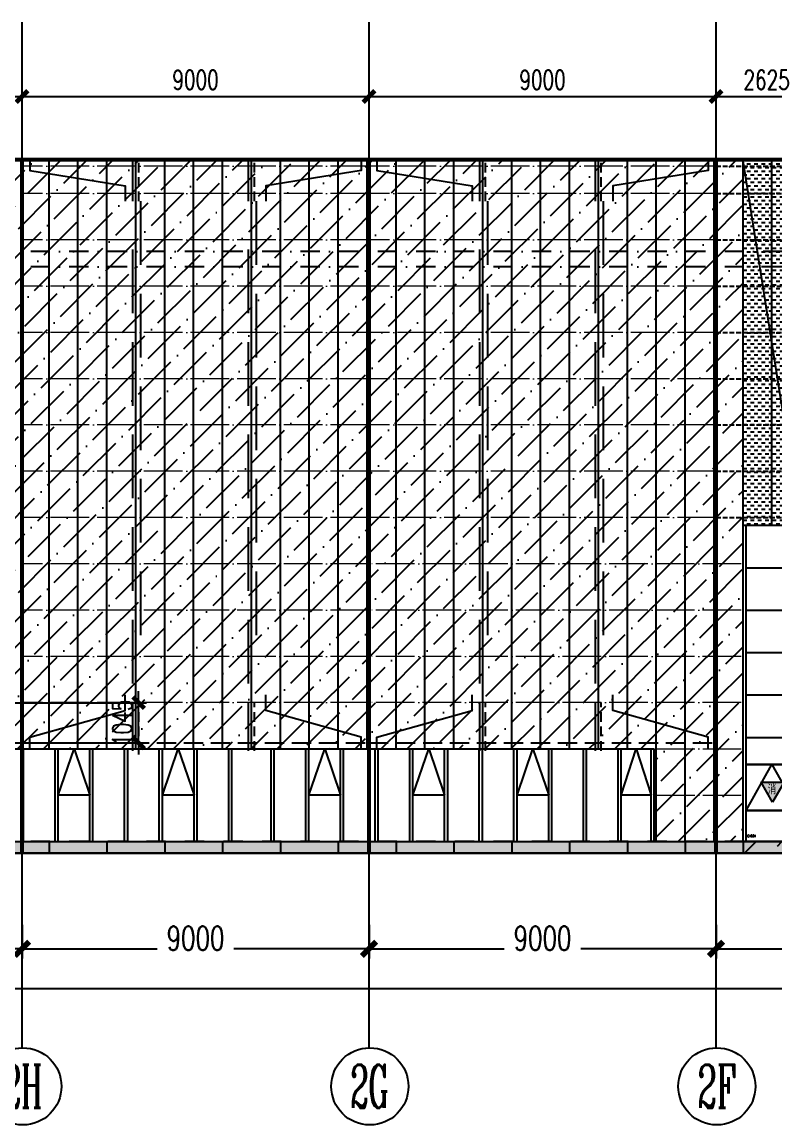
# Model space of a CAD drawing. Extents: x -2072575 to 87763, y -155913 to 742026.
# Drawn here: x -974400 to -954871, y 499738 to 528335 of the extents above; entities that cross this region are included whole.
import ezdxf
from ezdxf.enums import TextEntityAlignment as Align

# ---------------------------------------------------------------- set-up
doc = ezdxf.new("R2010")
doc.units = 0
doc.header["$LTSCALE"] = 1000
for name, pattern in [('20剖面图$0$DASH', [0.35, 0.25, -0.1]), ('CENTER', [2, 1.25, -0.25, 0.25, -0.25]), ('DASHDOT', [1, 0.5, -0.25, 0, -0.25]), ('DASHED', [0.75, 0.5, -0.25]), ('DOT', [0.25, 0, -0.25]), ('DOTE', [2.42, 2, -0.2, 0.02, -0.2]), ('HIDDEN2', [0.1875, 0.125, -0.0625])]:
    doc.linetypes.add(name, pattern=pattern)
doc.layers.get('Defpoints').update_dxf_attribs({"color": 210})
for name, color, linetype in [('!ZN1-填充-8', 8, 'Continuous'), ('!ZN1-文字-7', 7, 'Continuous'), ('!ZN1-标注-173', 173, 'Continuous'), ('!ZN3-玻璃幕墙-4', 4, 'Continuous'), ('!ZN4-辅助材料-1', 1, 'Continuous'), ('12圆钢+30钢套管撑杆', 3, 'Continuous'), ('12圆钢斜拉条', 30, 'Continuous'), ('12圆钢直拉条', 22, 'Continuous'), ('250×150×4.5×8 H型钢', 3, 'HIDDEN2'), ('3符号', 3, 'Continuous'), ('3铝板幕墙', 3, 'Continuous'), ('4玻璃幕墙', 4, 'Continuous'), ('60x60x5钢方管', 6, '20剖面图$0$DASH'), ('A-LIN-V', 9, 'Continuous'), ('A-云线', 50, 'Continuous'), ('A-门窗表显示尺寸', 160, 'Continuous'), ('AS-WALL', 40, 'Continuous'), ('DIM', 173, 'Continuous'), ('DOT', 8, 'DOT'), ('DOTE', 1, 'CENTER'), ('IE-填充-JYZS', 7, 'Continuous'), ('压型钢板', 23, 'Continuous')]:
    doc.layers.add(name, color=color, linetype=linetype)
doc.layers.add('冷弯薄壁C型钢 250x75x20x3.0', color=51, linetype='DOTE', lineweight=0)
doc.layers.add('梁', color=4, linetype='Continuous', lineweight=18)
doc.styles.add('_TCH_AXIS', font='COMPLEX', dxfattribs={"bigfont": 'GBCBIG'})
doc.styles.add('A-STANDARD', font='SIMPLEX', dxfattribs={"bigfont": 'GBCBIG'})
doc.styles.add('DHTEXT-1', font='romans.shx', dxfattribs={"width": 0.7, "bigfont": 'chinese.shx'})
doc.styles.add('样式 1', font='romans.shx', dxfattribs={"width": 0.7, "bigfont": 'chinese.shx'})
doc.dimstyles.new('ZN200', dxfattribs={"dimscale": 200, "dimtxt": 2.5, "dimasz": 1.5, "dimexe": 1, "dimexo": 2, "dimgap": 0.9, "dimtad": 1, "dimdec": 0, "dimdsep": 46, "dimtxsty": 'DHTEXT-1', "dimblk": 'ARCHTICK', "dimcen": 2.5, "dimclrd": 173, "dimclre": 173, "dimclrt": 7, "dimazin": 2, "dimtfac": 1, "dimtdec": 0, "dimtix": 1, "dimtmove": 2, "dimatfit": 3, "dimfxl": 0, "dimtolj": 1, "dimtzin": 0, "dimarcsym": 0})
doc.dimstyles.new('ZN250', dxfattribs={"dimscale": 250, "dimtxt": 2.5, "dimasz": 1.5, "dimexe": 1, "dimexo": 2, "dimgap": 0.9, "dimtad": 1, "dimdec": 0, "dimdsep": 46, "dimtxsty": 'DHTEXT-1', "dimblk": 'ARCHTICK', "dimcen": 2.5, "dimclrd": 173, "dimclre": 173, "dimclrt": 7, "dimazin": 2, "dimtfac": 1, "dimtdec": 0, "dimtix": 1, "dimtmove": 2, "dimatfit": 3, "dimfxl": 0, "dimarcsym": 0})
pattern_1 = [(45, (1082178.47, -507087.46), (252.5697, 926.08891), [1190.625, -238.125, 0, -238.125])]

# ---------------------------------------------------------------- blocks, each defined once
blk = doc.blocks.new('*U215')
at = {"layer": '!ZN3-玻璃幕墙-4', "color": 7, "ltscale": 10}
blk.add_lwpolyline([(0, 0), (670, 1200), (1340, 0)], dxfattribs=at)
blk = doc.blocks.new('消防救援口标识')
blk.add_wipeout([(0, 0), (-150, 260), (150, 260)]).dxf.layer = '!ZN1-标注-173'
at = {"layer": '!ZN1-填充-8'}
h = blk.add_hatch(color=252, dxfattribs=at)
h.dxf.hatch_style = 1
h.paths.add_polyline_path([(0, 0), (-150, 260), (150, 260)])
at = {"layer": '!ZN1-标注-173'}
blk.add_lwpolyline([(0, 0), (-150, 260), (150, 260)], close=True, dxfattribs=at)
at = {"layer": '!ZN1-文字-7', "ltscale": 1.5, "style": '样式 1', "width": 0.7}
blk.add_text('消', height=120, dxfattribs=at).set_placement((-62, 164), align=Align.MIDDLE_LEFT)
blk = doc.blocks.new('20250905093159')
at = {"layer": '!ZN1-填充-8'}
h = blk.add_hatch(dxfattribs=at)
h.set_pattern_fill('ANSI36', color=252, scale=300, style=0)
h.set_pattern_definition(pattern_1)
h.paths.add_polyline_path([(86500, 0), (88800, 0), (88800, 2400), (109700, 2400), (109700, 0), (86450, 0), (86500, 0), (112000, 0), (112000, 17650), (86500, 17650)])
h = blk.add_hatch(dxfattribs=at)
h.set_pattern_fill('ANSI36', color=252, scale=300, style=0)
h.set_pattern_definition(pattern_1)
h.paths.add_polyline_path([(113500, 17650), (139000, 17650), (139000, 0), (136300, 0), (136300, 5000), (131300, 5000), (131300, 0), (130401, 0), (113491, 0), (111971, -300), (112000, 0), (113500, 0), (129000, 0), (129000, 2400), (115800, 2400), (115800, 0), (113500, 0)])
h = blk.add_hatch(dxfattribs=at)
h.set_pattern_fill('DOTS', color=252, scale=100, style=0)
h.set_pattern_definition([(0, (1067699.68, -507087.46), (79.375, 158.75), [0, -158.75])])
h.paths.add_polyline_path([(86500, 0), (131300, 0), (131300, -300), (86500, -300)])
at = {"layer": 'IE-填充-JYZS', "ltscale": 10}
h = blk.add_hatch(dxfattribs=at)
h.set_pattern_fill('DASH', color=252, scale=100)
h.set_pattern_definition([(0, (1082178.47, -507087.465), (95.25, 95.25), [95.25, -95.25])])
h.paths.add_polyline_path([(112000, 8200), (113500, 8200), (113500, 17650), (112000, 17650)])
at = {"layer": '!ZN3-玻璃幕墙-4', "color": 252, "ltscale": 10}
for points in [[(94240, 1200), (94650, 2400), (95060, 1200)], [(96940, 1200), (97350, 2400), (97760, 1200)], [(100740, 1200), (101150, 2400), (101560, 1200)], [(103440, 1200), (103850, 2400), (104260, 1200)], [(106140, 1200), (106550, 2400), (106960, 1200)], [(108840, 1200), (109230, 2400), (109620, 1200)]]:
    blk.add_lwpolyline(points, dxfattribs=at)
at = {"layer": '3铝板幕墙', "color": 252, "ltscale": 1000}
for p, q in [((94000, 0), (94000, -300)), ((95500, 0), (95500, -300)), ((97000, 0), (97000, -300)), ((98500, 0), (98500, -300)), ((100000, 0), (100000, -300)), ((101500, 0), (101500, -300)), ((103000, 0), (103000, -300)), ((104500, 0), (104500, -300)), ((106000, 0), (106000, -300)), ((107500, 0), (107500, -300)), ((109000, 0), (109000, -300)), ((110500, 0), (110500, -300)), ((112000, 0), (112000, -300))]:
    blk.add_line(p, q, dxfattribs=at)
blk.add_lwpolyline([(86500, 0), (131300, 0), (131300, -300), (86500, -300)], close=True, dxfattribs=at)
at = {"layer": '4玻璃幕墙', "color": 252, "ltscale": 1.5}
for p, q in [((112000, 0), (112000, 8200)), ((112000, 8200), (113500, 8200)), ((112080, 0), (112080, 8200)), ((112080, 7100), (113420, 7100)), ((112080, 6000), (113420, 6000)), ((112080, 4900), (113420, 4900)), ((112080, 3800), (113420, 3800)), ((112080, 2700), (113420, 2700)), ((88800, 2400), (109700, 2400)), ((93340, 0), (93340, 2400)), ((94160, 0), (94160, 2400)), ((94240, 0), (94240, 2400)), ((95060, 0), (95060, 2400)), ((95140, 0), (95140, 2400)), ((95960, 0), (95960, 2400)), ((96040, 0), (96040, 2400)), ((96860, 0), (96860, 2400)), ((96940, 0), (96940, 2400)), ((97760, 0), (97760, 2400)), ((97840, 0), (97840, 2400)), ((98660, 0), (98660, 2400)), ((98740, 0), (98740, 2400)), ((99760, 0), (99760, 2400)), ((99840, 0), (99840, 2400)), ((100660, 0), (100660, 2400)), ((100740, 0), (100740, 2400)), ((101560, 0), (101560, 2400)), ((101640, 0), (101640, 2400)), ((102460, 0), (102460, 2400)), ((102540, 0), (102540, 2400)), ((103360, 0), (103360, 2400)), ((103440, 0), (103440, 2400)), ((104260, 0), (104260, 2400)), ((104340, 0), (104340, 2400)), ((105160, 0), (105160, 2400)), ((105240, 0), (105240, 2400)), ((106060, 0), (106060, 2400)), ((106140, 0), (106140, 2400)), ((106960, 0), (106960, 2400)), ((107040, 0), (107040, 2400)), ((107860, 0), (107860, 2400)), ((107940, 0), (107940, 2400)), ((108760, 0), (108760, 2400)), ((108840, 0), (108840, 2400)), ((109620, 0), (109620, 2400)), ((109700, 0), (109700, 2400)), ((112080, 2000), (113420, 2000)), ((95060, 1200), (94240, 1200)), ((97760, 1200), (96940, 1200)), ((101560, 1200), (100740, 1200)), ((104260, 1200), (103440, 1200)), ((106960, 1200), (106140, 1200)), ((109620, 1200), (108840, 1200)), ((112080, 800), (113420, 800)), ((88800, 0), (109700, 0)), ((113500, 0), (112000, 0))]:
    blk.add_line(p, q, dxfattribs=at)
at = {"layer": '4玻璃幕墙', "ltscale": 1.5}
for p, q in [((113420, 2000), (112080, 2000)), ((113420, 2000), (112080, 2000)), ((113420, 2000), (112080, 2000)), ((113420, 2000), (112080, 2000)), ((113420, 800), (112080, 800)), ((113420, 800), (112080, 800)), ((113420, 800), (112080, 800)), ((113420, 800), (112080, 800))]:
    blk.add_line(p, q, dxfattribs=at)
at = {"layer": 'A-LIN-V', "color": 252}
for p, q in [((157100, 17700), (-900, 17700)), ((157100, 17650), (-900, 17650)), ((112000, 8200), (112000, 17650)), ((113500, 0), (112000, 0))]:
    blk.add_line(p, q, dxfattribs=at)
at = {"layer": 'AS-WALL', "color": 252}
blk.add_lwpolyline([(113500, 8200), (113500, 8200), (112000, 17650)], dxfattribs=at)
at = {"layer": '压型钢板', "color": 252, "ltscale": 10}
for p, q in [((94000, 2400), (94000, 17700)), ((94750, 2400), (94750, 17700)), ((95500, 2400), (95500, 17700)), ((96250, 2400), (96250, 17700)), ((97000, 2400), (97000, 17700)), ((97750, 2400), (97750, 17700)), ((98500, 2400), (98500, 17700)), ((99250, 2400), (99250, 17700)), ((100000, 2400), (100000, 17700)), ((100750, 2400), (100750, 17700)), ((101500, 2400), (101500, 17700)), ((102250, 2400), (102250, 17700)), ((103000, 2400), (103000, 17700)), ((103750, 2400), (103750, 17700)), ((104500, 2400), (104500, 17700)), ((105250, 2400), (105250, 17700)), ((106000, 2400), (106000, 17700)), ((106750, 2400), (106750, 17700)), ((107500, 2400), (107500, 17700)), ((108250, 2400), (108250, 17700)), ((109000, 2400), (109000, 17700)), ((109750, 0), (109750, 17700)), ((110500, 0), (110500, 17700)), ((111250, 0), (111250, 17700)), ((112000, 0), (112000, 17700)), ((112750, 8200), (112750, 17700))]:
    blk.add_line(p, q, dxfattribs=at)
at = {"layer": '!ZN3-玻璃幕墙-4', "color": 252, "ltscale": 500}
blk.add_blockref('*U215', (112080, 800), dxfattribs=at)
at = {"layer": 'A-门窗表显示尺寸', "color": 3, "style": 'A-STANDARD', "width": 0.705882}
blk.add_text('C1584', height=59.5, dxfattribs=at).set_placement((112110, 113))
blk.add_text('C1584', height=59.5, dxfattribs=at).set_placement((112110, 113))
blk.add_text('C1584', height=59.5, dxfattribs=at).set_placement((112110, 113))
blk.add_text('C1584', height=59.5, dxfattribs=at).set_placement((112110, 113))
at = {"layer": '!ZN4-辅助材料-1', "xscale": 2, "yscale": 2, "zscale": 2}
blk.add_blockref('消防救援口标识', (112767, 1018), dxfattribs=at)
at = {"layer": '!ZN3-玻璃幕墙-4', "color": 252, "ltscale": 500}
blk.add_blockref('*U215', (112080, 800), dxfattribs=at)
at = {"layer": '!ZN4-辅助材料-1', "xscale": 2, "yscale": 2, "zscale": 2}
blk.add_blockref('消防救援口标识', (112767, 1018), dxfattribs=at)
at = {"layer": '!ZN3-玻璃幕墙-4', "color": 252, "ltscale": 10}
blk.add_lwpolyline([(112080, 800), (112750, 2000), (113420, 800)], dxfattribs=at)
at = {"layer": '!ZN4-辅助材料-1', "xscale": 2, "yscale": 2, "zscale": 2}
blk.add_blockref('消防救援口标识', (112767, 1018), dxfattribs=at)
blk.add_blockref('消防救援口标识', (112767, 1018), dxfattribs=at)
blk = doc.blocks.new('_ArchTick')
at = {"color": 0, "linetype": 'ByBlock', "const_width": 0.4}
blk.add_lwpolyline([(-0.5, -0.5), (0.5, 0.5)], dxfattribs=at)
blk = doc.blocks.new('*D1794')
at = {"layer": 'Defpoints', "color": 0, "ltscale": 2500, "transparency": 16777216}
for p in [(-900, -1657), (157100, -1657), (157100, -3824)]:
    blk.add_point(p, dxfattribs=at)
at = {"layer": 'DIM', "color": 173, "linetype": 'ByBlock', "lineweight": -2, "ltscale": 2500, "transparency": 16777216}
for p, q in [((-900, -2157), (-900, -4074)), ((157100, -2157), (157100, -4074)), ((-900, -3824), (76719, -3824)), ((157100, -3824), (79481, -3824))]:
    blk.add_line(p, q, dxfattribs=at)
at = {"layer": 'DIM', "color": 173, "lineweight": -2, "ltscale": 2500, "transparency": 16777216, "xscale": 375, "yscale": 375, "zscale": 375, "rotation": 180}
blk.add_blockref('_ArchTick', (-900, -3824), dxfattribs=at)
at = {"layer": 'DIM', "color": 173, "lineweight": -2, "ltscale": 2500, "transparency": 16777216, "xscale": 375, "yscale": 375, "zscale": 375}
blk.add_blockref('_ArchTick', (157100, -3824), dxfattribs=at)
at = {"layer": 'DIM', "color": 7, "ltscale": 2500, "transparency": 16777216, "insert": (78100, -3549), "char_height": 625, "attachment_point": 5, "style": 'DHTEXT-1'}
blk.add_mtext('158000', dxfattribs=at)
blk = doc.blocks.new('*D1810')
at = {"layer": 'Defpoints', "color": 0, "ltscale": 2500, "transparency": 16777216}
for p in [(84300, -1657), (93300, -1657), (93300, -2784)]:
    blk.add_point(p, dxfattribs=at)
at = {"layer": 'DIM', "color": 173, "linetype": 'ByBlock', "lineweight": -2, "ltscale": 2500, "transparency": 16777216}
for p, q in [((84300, -2157), (84300, -3034)), ((93300, -2157), (93300, -3034)), ((84300, -2784), (87804, -2784)), ((93300, -2784), (89796, -2784))]:
    blk.add_line(p, q, dxfattribs=at)
at = {"layer": 'DIM', "color": 173, "lineweight": -2, "ltscale": 2500, "transparency": 16777216, "xscale": 375, "yscale": 375, "zscale": 375, "rotation": 180}
blk.add_blockref('_ArchTick', (84300, -2784), dxfattribs=at)
at = {"layer": 'DIM', "color": 173, "lineweight": -2, "ltscale": 2500, "transparency": 16777216, "xscale": 375, "yscale": 375, "zscale": 375}
blk.add_blockref('_ArchTick', (93300, -2784), dxfattribs=at)
at = {"layer": 'DIM', "color": 7, "ltscale": 2500, "transparency": 16777216, "insert": (88800, -2509), "char_height": 625, "attachment_point": 5, "style": 'DHTEXT-1'}
blk.add_mtext('9000', dxfattribs=at)
blk = doc.blocks.new('*D1811')
at = {"layer": 'Defpoints', "color": 0, "ltscale": 2500, "transparency": 16777216}
for p in [(93300, -1657), (102300, -1657), (102300, -2784)]:
    blk.add_point(p, dxfattribs=at)
at = {"layer": 'DIM', "color": 173, "linetype": 'ByBlock', "lineweight": -2, "ltscale": 2500, "transparency": 16777216}
for p, q in [((93300, -2157), (93300, -3034)), ((102300, -2157), (102300, -3034)), ((93300, -2784), (96804, -2784)), ((102300, -2784), (98796, -2784))]:
    blk.add_line(p, q, dxfattribs=at)
at = {"layer": 'DIM', "color": 173, "lineweight": -2, "ltscale": 2500, "transparency": 16777216, "xscale": 375, "yscale": 375, "zscale": 375, "rotation": 180}
blk.add_blockref('_ArchTick', (93300, -2784), dxfattribs=at)
at = {"layer": 'DIM', "color": 173, "lineweight": -2, "ltscale": 2500, "transparency": 16777216, "xscale": 375, "yscale": 375, "zscale": 375}
blk.add_blockref('_ArchTick', (102300, -2784), dxfattribs=at)
at = {"layer": 'DIM', "color": 7, "ltscale": 2500, "transparency": 16777216, "insert": (97800, -2509), "char_height": 625, "attachment_point": 5, "style": 'DHTEXT-1'}
blk.add_mtext('9000', dxfattribs=at)
blk = doc.blocks.new('*D1812')
at = {"layer": 'Defpoints', "color": 0, "ltscale": 2500, "transparency": 16777216}
for p in [(102300, -1657), (111300, -1657), (111300, -2784)]:
    blk.add_point(p, dxfattribs=at)
at = {"layer": 'DIM', "color": 173, "linetype": 'ByBlock', "lineweight": -2, "ltscale": 2500, "transparency": 16777216}
for p, q in [((102300, -2157), (102300, -3034)), ((111300, -2157), (111300, -3034)), ((102300, -2784), (105804, -2784)), ((111300, -2784), (107796, -2784))]:
    blk.add_line(p, q, dxfattribs=at)
at = {"layer": 'DIM', "color": 173, "lineweight": -2, "ltscale": 2500, "transparency": 16777216, "xscale": 375, "yscale": 375, "zscale": 375, "rotation": 180}
blk.add_blockref('_ArchTick', (102300, -2784), dxfattribs=at)
at = {"layer": 'DIM', "color": 173, "lineweight": -2, "ltscale": 2500, "transparency": 16777216, "xscale": 375, "yscale": 375, "zscale": 375}
blk.add_blockref('_ArchTick', (111300, -2784), dxfattribs=at)
at = {"layer": 'DIM', "color": 7, "ltscale": 2500, "transparency": 16777216, "insert": (106800, -2509), "char_height": 625, "attachment_point": 5, "style": 'DHTEXT-1'}
blk.add_mtext('9000', dxfattribs=at)
blk = doc.blocks.new('*D1813')
at = {"layer": 'Defpoints', "color": 0, "ltscale": 2500, "transparency": 16777216}
for p in [(111300, -1657), (120300, -1657), (120300, -2784)]:
    blk.add_point(p, dxfattribs=at)
at = {"layer": 'DIM', "color": 173, "linetype": 'ByBlock', "lineweight": -2, "ltscale": 2500, "transparency": 16777216}
for p, q in [((111300, -2157), (111300, -3034)), ((120300, -2157), (120300, -3034)), ((111300, -2784), (114804, -2784)), ((120300, -2784), (116796, -2784))]:
    blk.add_line(p, q, dxfattribs=at)
at = {"layer": 'DIM', "color": 173, "lineweight": -2, "ltscale": 2500, "transparency": 16777216, "xscale": 375, "yscale": 375, "zscale": 375, "rotation": 180}
blk.add_blockref('_ArchTick', (111300, -2784), dxfattribs=at)
at = {"layer": 'DIM', "color": 173, "lineweight": -2, "ltscale": 2500, "transparency": 16777216, "xscale": 375, "yscale": 375, "zscale": 375}
blk.add_blockref('_ArchTick', (120300, -2784), dxfattribs=at)
at = {"layer": 'DIM', "color": 7, "ltscale": 2500, "transparency": 16777216, "insert": (115800, -2509), "char_height": 625, "attachment_point": 5, "style": 'DHTEXT-1'}
blk.add_mtext('9000', dxfattribs=at)
blk = doc.blocks.new('卓越-轴号')
blk.add_circle((0, 0), 4)
at = {"color": 0, "style": '_TCH_AXIS', "width": 1.041667, "flags": 8}
blk.add_attdef('A', text='', height=4.48, dxfattribs=at).set_placement((-2, -2.24), (2, -2.24), align=Align.FIT)
blk = doc.blocks.new('*D3545')
at = {"layer": 'Defpoints', "color": 0, "ltscale": 10, "transparency": 16777216}
for p in [(-953775, 526405), (-956400, 524787), (-953775, 524787)]:
    blk.add_point(p, dxfattribs=at)
at = {"layer": 'DIM', "color": 173, "linetype": 'ByBlock', "lineweight": -2, "ltscale": 10, "transparency": 16777216}
for p, q in [((-956400, 525187), (-956400, 526605)), ((-953775, 525187), (-953775, 526605)), ((-956400, 526405), (-953775, 526405))]:
    blk.add_line(p, q, dxfattribs=at)
at = {"layer": 'DIM', "color": 173, "lineweight": -2, "ltscale": 10, "transparency": 16777216, "xscale": 300, "yscale": 300, "zscale": 300, "rotation": 180}
blk.add_blockref('_ArchTick', (-956400, 526405), dxfattribs=at)
at = {"layer": 'DIM', "color": 173, "lineweight": -2, "ltscale": 10, "transparency": 16777216, "xscale": 300, "yscale": 300, "zscale": 300}
blk.add_blockref('_ArchTick', (-953775, 526405), dxfattribs=at)
at = {"layer": 'DIM', "color": 7, "ltscale": 10, "transparency": 16777216, "insert": (-955087, 526835), "char_height": 500, "attachment_point": 5, "style": 'DHTEXT-1'}
blk.add_mtext('\\A1;2625', dxfattribs=at)
blk = doc.blocks.new('*D3546')
at = {"layer": 'Defpoints', "color": 0, "ltscale": 10, "transparency": 16777216}
for p in [(-956400, 526405), (-965400, 524787), (-956400, 524787)]:
    blk.add_point(p, dxfattribs=at)
at = {"layer": 'DIM', "color": 173, "linetype": 'ByBlock', "lineweight": -2, "ltscale": 10, "transparency": 16777216}
for p, q in [((-965400, 525187), (-965400, 526605)), ((-956400, 525187), (-956400, 526605)), ((-965400, 526405), (-956400, 526405))]:
    blk.add_line(p, q, dxfattribs=at)
at = {"layer": 'DIM', "color": 173, "lineweight": -2, "ltscale": 10, "transparency": 16777216, "xscale": 300, "yscale": 300, "zscale": 300, "rotation": 180}
blk.add_blockref('_ArchTick', (-965400, 526405), dxfattribs=at)
at = {"layer": 'DIM', "color": 173, "lineweight": -2, "ltscale": 10, "transparency": 16777216, "xscale": 300, "yscale": 300, "zscale": 300}
blk.add_blockref('_ArchTick', (-956400, 526405), dxfattribs=at)
at = {"layer": 'DIM', "color": 7, "ltscale": 10, "transparency": 16777216, "insert": (-960900, 526835), "char_height": 500, "attachment_point": 5, "style": 'DHTEXT-1'}
blk.add_mtext('\\A1;9000', dxfattribs=at)
blk = doc.blocks.new('*D3547')
at = {"layer": 'Defpoints', "color": 0, "ltscale": 10, "transparency": 16777216}
for p in [(-965400, 526405), (-974400, 524787), (-965400, 524787)]:
    blk.add_point(p, dxfattribs=at)
at = {"layer": 'DIM', "color": 173, "linetype": 'ByBlock', "lineweight": -2, "ltscale": 10, "transparency": 16777216}
for p, q in [((-974400, 525187), (-974400, 526605)), ((-965400, 525187), (-965400, 526605)), ((-974400, 526405), (-965400, 526405))]:
    blk.add_line(p, q, dxfattribs=at)
at = {"layer": 'DIM', "color": 173, "lineweight": -2, "ltscale": 10, "transparency": 16777216, "xscale": 300, "yscale": 300, "zscale": 300, "rotation": 180}
blk.add_blockref('_ArchTick', (-974400, 526405), dxfattribs=at)
at = {"layer": 'DIM', "color": 173, "lineweight": -2, "ltscale": 10, "transparency": 16777216, "xscale": 300, "yscale": 300, "zscale": 300}
blk.add_blockref('_ArchTick', (-965400, 526405), dxfattribs=at)
at = {"layer": 'DIM', "color": 7, "ltscale": 10, "transparency": 16777216, "insert": (-969900, 526835), "char_height": 500, "attachment_point": 5, "style": 'DHTEXT-1'}
blk.add_mtext('\\A1;9000', dxfattribs=at)
blk = doc.blocks.new('*D3548')
at = {"layer": 'Defpoints', "color": 0, "ltscale": 10, "transparency": 16777216}
for p in [(-974400, 526405), (-980775, 524787), (-974400, 524787)]:
    blk.add_point(p, dxfattribs=at)
at = {"layer": 'DIM', "color": 173, "linetype": 'ByBlock', "lineweight": -2, "ltscale": 10, "transparency": 16777216}
for p, q in [((-980775, 525187), (-980775, 526605)), ((-974400, 525187), (-974400, 526605)), ((-980775, 526405), (-974400, 526405))]:
    blk.add_line(p, q, dxfattribs=at)
at = {"layer": 'DIM', "color": 173, "lineweight": -2, "ltscale": 10, "transparency": 16777216, "xscale": 300, "yscale": 300, "zscale": 300, "rotation": 180}
blk.add_blockref('_ArchTick', (-980775, 526405), dxfattribs=at)
at = {"layer": 'DIM', "color": 173, "lineweight": -2, "ltscale": 10, "transparency": 16777216, "xscale": 300, "yscale": 300, "zscale": 300}
blk.add_blockref('_ArchTick', (-974400, 526405), dxfattribs=at)
at = {"layer": 'DIM', "color": 7, "ltscale": 10, "transparency": 16777216, "insert": (-977587, 526835), "char_height": 500, "attachment_point": 5, "style": 'DHTEXT-1'}
blk.add_mtext('\\A1;6375', dxfattribs=at)
blk = doc.blocks.new('*D3576')
at = {"layer": 'Defpoints', "color": 0, "ltscale": 10, "transparency": 16777216}
for p in [(-977587, 510687), (-971375, 510687), (-977587, 509642)]:
    blk.add_point(p, dxfattribs=at)
at = {"layer": 'DIM', "color": 173, "linetype": 'ByBlock', "lineweight": -2, "ltscale": 10, "transparency": 16777216}
for p, q in [((-971375, 510687), (-971375, 510987)), ((-977187, 510687), (-971175, 510687)), ((-971375, 509642), (-971375, 510687)), ((-977187, 509642), (-971175, 509642)), ((-971375, 509642), (-971375, 509342))]:
    blk.add_line(p, q, dxfattribs=at)
at = {"layer": 'DIM', "color": 173, "lineweight": -2, "ltscale": 10, "transparency": 16777216, "xscale": 300, "yscale": 300, "zscale": 300}
for p, rotation in [((-971375, 510687), 270), ((-971375, 509642), 90)]:
    blk.add_blockref('_ArchTick', p, dxfattribs=dict(at, rotation=rotation))
at = {"layer": 'DIM', "color": 7, "ltscale": 10, "transparency": 16777216, "insert": (-971805, 510165), "char_height": 500, "attachment_point": 5, "rotation": 90, "style": 'DHTEXT-1'}
blk.add_mtext('\\A1;1045', dxfattribs=at)
blk = doc.blocks.new('20250821140123')
at = {"layer": 'DOT', "linetype": 'DASHDOT'}
for p, q in [((163030.7, 17700), (-7959.1, 17700)), ((163030.7, 15300), (-7959.1, 15300)), ((163030.7, 14900), (-7959.1, 14900)), ((163030.7, 0), (-7959.1, 0))]:
    blk.add_line(p, q, dxfattribs=at)
at = {"layer": 'DOTE', "ltscale": 250}
for p, q in [((93300, -5350), (93300, 21247.6)), ((102300, -5350), (102300, 21247.6)), ((111300, -5350), (111300, 21247.6))]:
    blk.add_line(p, q, dxfattribs=at)
at = {"layer": '3符号', "color": 7}
ref = blk.add_blockref('卓越-轴号', (93321.1, -6349.8), dxfattribs=dict(at, xscale=250, yscale=250, zscale=250))
ref.add_attrib('A', '2H', dxfattribs={"layer": '0', "color": 0, "height": 1120, "style": '_TCH_AXIS', "width": 0.46875}).set_placement((92821.1, -6909.8), (93821.1, -6909.8), align=Align.FIT)
ref = blk.add_blockref('卓越-轴号', (102321.1, -6349.8), dxfattribs=dict(at, xscale=250, yscale=250, zscale=250))
ref.add_attrib('A', '2G', dxfattribs={"layer": '0', "color": 0, "height": 1120, "style": '_TCH_AXIS', "width": 0.493421}).set_placement((101821.1, -6909.8), (102821.1, -6909.8), align=Align.FIT)
ref = blk.add_blockref('卓越-轴号', (111321.1, -6349.8), dxfattribs=dict(at, xscale=250, yscale=250, zscale=250))
ref.add_attrib('A', '2F', dxfattribs={"layer": '0', "color": 0, "height": 1120, "style": '_TCH_AXIS', "width": 0.520833}).set_placement((110821.1, -6909.8), (111821.1, -6909.8), align=Align.FIT)
at = {"layer": 'DIM', "ltscale": 2500}
for base, p1, p2, picture, middle in [((157100, -3824.1), (-900, -1657.5), (157100, -1657.5), '*D1794', (78100, -3549.1)), ((93300, -2784.1), (84300, -1657.5), (93300, -1657.5), '*D1810', (88800, -2509.1)), ((102300, -2784.1), (93300, -1657.5), (102300, -1657.5), '*D1811', (97800, -2509.1)), ((111300, -2784.1), (102300, -1657.5), (111300, -1657.5), '*D1812', (106800, -2509.1)), ((120300, -2784.1), (111300, -1657.5), (120300, -1657.5), '*D1813', (115800, -2509.1))]:
    dim = blk.add_linear_dim(base=base, p1=p1, p2=p2, angle=0, dimstyle='ZN250', dxfattribs=at)
    dim.commit()
    dim.dimension.update_dxf_attribs({"geometry": picture, "text_midpoint": middle, "dimtype": 129})

msp = doc.modelspace()

# ---------------------------------------------------------------- linework, layer by layer
at = {"layer": 'AS-WALL'}
msp.add_line((-1075658.8, 506787.5), (-905069, 506787.5), dxfattribs=at)

# ---------------------------------------------------------------- next in the draw order: block references
at = {"layer": '3铝板幕墙', "ltscale": 1000}
msp.add_blockref('20250905093159', (-1067699.7, 507087.5), dxfattribs=at)

# ---------------------------------------------------------------- next in the draw order: linework, layer by layer
at = {"layer": '12圆钢+30钢套管撑杆', "color": 3}
for p, q in [((-971524.7, 523687.5), (-971524.7, 524787.5)), ((-968524.7, 523687.5), (-968524.7, 524787.5)), ((-962524.7, 523687.5), (-962524.7, 524787.5)), ((-959524.7, 523687.5), (-959524.7, 524787.5)), ((-971524.7, 509442.5), (-971524.7, 510687.5)), ((-968524.7, 509442.5), (-968524.7, 510687.5)), ((-962524.7, 509442.5), (-962524.7, 510687.5)), ((-959524.7, 509442.5), (-959524.7, 510687.5))]:
    msp.add_line(p, q, dxfattribs=at)
at = {"layer": '12圆钢+30钢套管撑杆', "color": 3, "linetype": 'DASHED', "ltscale": 0.5}
for p, q in [((-971374.7, 523687.5), (-971374.7, 524787.5)), ((-968374.7, 523687.5), (-968374.7, 524787.5)), ((-962374.7, 523687.5), (-962374.7, 524787.5)), ((-959374.7, 523687.5), (-959374.7, 524787.5)), ((-971374.7, 509442.5), (-971374.7, 510687.5)), ((-968374.7, 509442.5), (-968374.7, 510687.5)), ((-962374.7, 509442.5), (-962374.7, 510687.5)), ((-959374.7, 509442.5), (-959374.7, 510687.5))]:
    msp.add_line(p, q, dxfattribs=at)
at = {"layer": '12圆钢斜拉条', "ltscale": 1000}
for points in [[(-974199.7, 524787.5), (-974199.7, 524487.5), (-971724.7, 524087.5), (-971724.7, 523687.5)], [(-965599.7, 524787.5), (-965599.7, 524487.5), (-968074.7, 524087.5), (-968074.7, 523687.5)], [(-965199.7, 524787.5), (-965199.7, 524487.5), (-962724.7, 524087.5), (-962724.7, 523687.5)], [(-956599.7, 524787.5), (-956599.7, 524487.5), (-959074.7, 524087.5), (-959074.7, 523687.5)], [(-974199.7, 509492.5), (-974199.7, 509792.5), (-971724.7, 510487.5), (-971724.7, 510887.5)], [(-965599.7, 509492.5), (-965599.7, 509792.5), (-968074.7, 510487.5), (-968074.7, 510887.5)], [(-965199.7, 509492.5), (-965199.7, 509792.5), (-962724.7, 510487.5), (-962724.7, 510887.5)], [(-956599.7, 509492.5), (-956599.7, 509792.5), (-959074.7, 510487.5), (-959074.7, 510887.5)]]:
    msp.add_lwpolyline(points, dxfattribs=at)
at = {"layer": '12圆钢直拉条', "ltscale": 1000}
for p, q in [((-971324.7, 523687.5), (-971324.7, 522037.5)), ((-968324.7, 523687.5), (-968324.7, 522037.5)), ((-962324.7, 523687.5), (-962324.7, 522037.5)), ((-959324.7, 523687.5), (-959324.7, 522037.5)), ((-971524.7, 520787.5), (-971524.7, 522437.5)), ((-968524.7, 520787.5), (-968524.7, 522437.5)), ((-962524.7, 520787.5), (-962524.7, 522437.5)), ((-959524.7, 520787.5), (-959524.7, 522437.5)), ((-971324.7, 521287.5), (-971324.7, 519637.5)), ((-968324.7, 521287.5), (-968324.7, 519637.5)), ((-962324.7, 521287.5), (-962324.7, 519637.5)), ((-959324.7, 521287.5), (-959324.7, 519637.5)), ((-971524.7, 518387.5), (-971524.7, 520037.5)), ((-968524.7, 518387.5), (-968524.7, 520037.5)), ((-962524.7, 518387.5), (-962524.7, 520037.5)), ((-959524.7, 518387.5), (-959524.7, 520037.5)), ((-971324.7, 518887.5), (-971324.7, 517237.5)), ((-968324.7, 518887.5), (-968324.7, 517237.5)), ((-962324.7, 518887.5), (-962324.7, 517237.5)), ((-959324.7, 518887.5), (-959324.7, 517237.5)), ((-971524.7, 515987.5), (-971524.7, 517637.5)), ((-968524.7, 515987.5), (-968524.7, 517637.5)), ((-962524.7, 515987.5), (-962524.7, 517637.5)), ((-959524.7, 515987.5), (-959524.7, 517637.5)), ((-971324.7, 516487.5), (-971324.7, 514837.5)), ((-968324.7, 516487.5), (-968324.7, 514837.5)), ((-962324.7, 516487.5), (-962324.7, 514837.5)), ((-959324.7, 516487.5), (-959324.7, 514837.5)), ((-971524.7, 513587.5), (-971524.7, 515237.5)), ((-968524.7, 513587.5), (-968524.7, 515237.5)), ((-962524.7, 513587.5), (-962524.7, 515237.5)), ((-959524.7, 513587.5), (-959524.7, 515237.5)), ((-971324.7, 514087.5), (-971324.7, 512437.5)), ((-968324.7, 514087.5), (-968324.7, 512437.5)), ((-962324.7, 514087.5), (-962324.7, 512437.5)), ((-959324.7, 514087.5), (-959324.7, 512437.5)), ((-971524.7, 511187.5), (-971524.7, 512837.5)), ((-968524.7, 511187.5), (-968524.7, 512837.5)), ((-962524.7, 511187.5), (-962524.7, 512837.5)), ((-959524.7, 511187.5), (-959524.7, 512837.5))]:
    msp.add_line(p, q, dxfattribs=at)
at = {"layer": '250×150×4.5×8 H型钢', "linetype": '20剖面图$0$DASH', "ltscale": 2}
for p, q in [((-980774.7, 509642.5), (-974399.7, 509642.5)), ((-974399.7, 509642.5), (-965399.7, 509642.5)), ((-965399.7, 509642.5), (-956399.7, 509642.5))]:
    msp.add_line(p, q, dxfattribs=at)
at = {"layer": '60x60x5钢方管', "ltscale": 0.5}
for p, q in [((-956399.7, 524600), (-953774.7, 524600)), ((-956399.7, 523887.5), (-953774.7, 523887.5)), ((-956399.7, 522687.5), (-953774.7, 522687.5)), ((-956399.7, 521487.5), (-953774.7, 521487.5)), ((-956399.7, 520287.5), (-953774.7, 520287.5)), ((-956399.7, 519087.5), (-953774.7, 519087.5)), ((-956399.7, 517887.5), (-953774.7, 517887.5)), ((-956399.7, 516687.5), (-953774.7, 516687.5)), ((-956399.7, 515487.5), (-953774.7, 515487.5))]:
    msp.add_line(p, q, dxfattribs=at)
at = {"layer": '冷弯薄壁C型钢 250x75x20x3.0', "ltscale": 0.5}
for p, q in [((-965399.7, 524600), (-974399.7, 524600)), ((-956399.7, 524600), (-965399.7, 524600)), ((-965399.7, 523887.5), (-974399.7, 523887.5)), ((-956399.7, 523887.5), (-965399.7, 523887.5)), ((-965399.7, 522687.5), (-974399.7, 522687.5)), ((-956399.7, 522687.5), (-965399.7, 522687.5)), ((-965399.7, 521487.5), (-974399.7, 521487.5)), ((-956399.7, 521487.5), (-965399.7, 521487.5)), ((-965399.7, 520287.5), (-974399.7, 520287.5)), ((-956399.7, 520287.5), (-965399.7, 520287.5)), ((-965399.7, 519087.5), (-974399.7, 519087.5)), ((-956399.7, 519087.5), (-965399.7, 519087.5)), ((-965399.7, 517887.5), (-974399.7, 517887.5)), ((-956399.7, 517887.5), (-965399.7, 517887.5)), ((-965399.7, 516687.5), (-974399.7, 516687.5)), ((-956399.7, 516687.5), (-965399.7, 516687.5)), ((-965399.7, 515487.5), (-974399.7, 515487.5)), ((-956399.7, 515487.5), (-965399.7, 515487.5)), ((-965399.7, 514287.5), (-974399.7, 514287.5)), ((-955749.7, 514287.5), (-965399.7, 514287.5)), ((-965399.7, 513087.5), (-974399.7, 513087.5)), ((-955749.7, 513087.5), (-965399.7, 513087.5)), ((-965399.7, 511887.5), (-974399.7, 511887.5)), ((-955749.7, 511887.5), (-965399.7, 511887.5)), ((-965399.7, 510687.5), (-974399.7, 510687.5)), ((-955749.7, 510687.5), (-965399.7, 510687.5)), ((-957949.7, 509487.5), (-955749.7, 509487.5)), ((-957949.7, 508287.5), (-955749.7, 508287.5)), ((-957949.7, 507087.5), (-955749.7, 507087.5))]:
    msp.add_line(p, q, dxfattribs=at)
at = {"layer": '梁', "ltscale": 10, "const_width": 100}
for points in [[(-974399.7, 524787.5), (-974399.7, 506787.5)], [(-965399.7, 524787.5), (-965399.7, 506787.5)], [(-956399.7, 524787.5), (-956399.7, 506787.5)]]:
    msp.add_lwpolyline(points, dxfattribs=at)

# ---------------------------------------------------------------- next in the draw order: block references
at = {"layer": 'A-云线', "ltscale": 10}
msp.add_blockref('20250821140123', (-1067699.7, 507087.5), dxfattribs=at)

# ---------------------------------------------------------------- next in the draw order: dimensions: what is measured, and where the dimension line sits
at = {"layer": 'DIM', "ltscale": 10}
for base, p1, p2, picture, middle in [((-974399.7, 526404.7), (-980774.7, 524787.5), (-974399.7, 524787.5), '*D3548', (-977587.2, 526834.7)), ((-965399.7, 526404.7), (-974399.7, 524787.5), (-965399.7, 524787.5), '*D3547', (-969899.7, 526834.7)), ((-956399.7, 526404.7), (-965399.7, 524787.5), (-956399.7, 524787.5), '*D3546', (-960899.7, 526834.7)), ((-953774.7, 526404.7), (-956399.7, 524787.5), (-953774.7, 524787.5), '*D3545', (-955087.2, 526834.7))]:
    dim = msp.add_linear_dim(base=base, p1=p1, p2=p2, dimstyle='ZN200', override={"dimfxl": 2}, dxfattribs=at)
    dim.commit()
    dim.dimension.update_dxf_attribs({"geometry": picture, "text_midpoint": middle})
dim = msp.add_linear_dim(base=(-971374.7, 510687.5), p1=(-977587.2, 509642.5), p2=(-977587.2, 510687.5), angle=90, dimstyle='ZN200', override={"dimfxl": 2}, dxfattribs=at)
dim.commit()
dim.dimension.update_dxf_attribs({"geometry": '*D3576', "text_midpoint": (-971804.7, 510165)})

doc.saveas('drawing.dxf')
